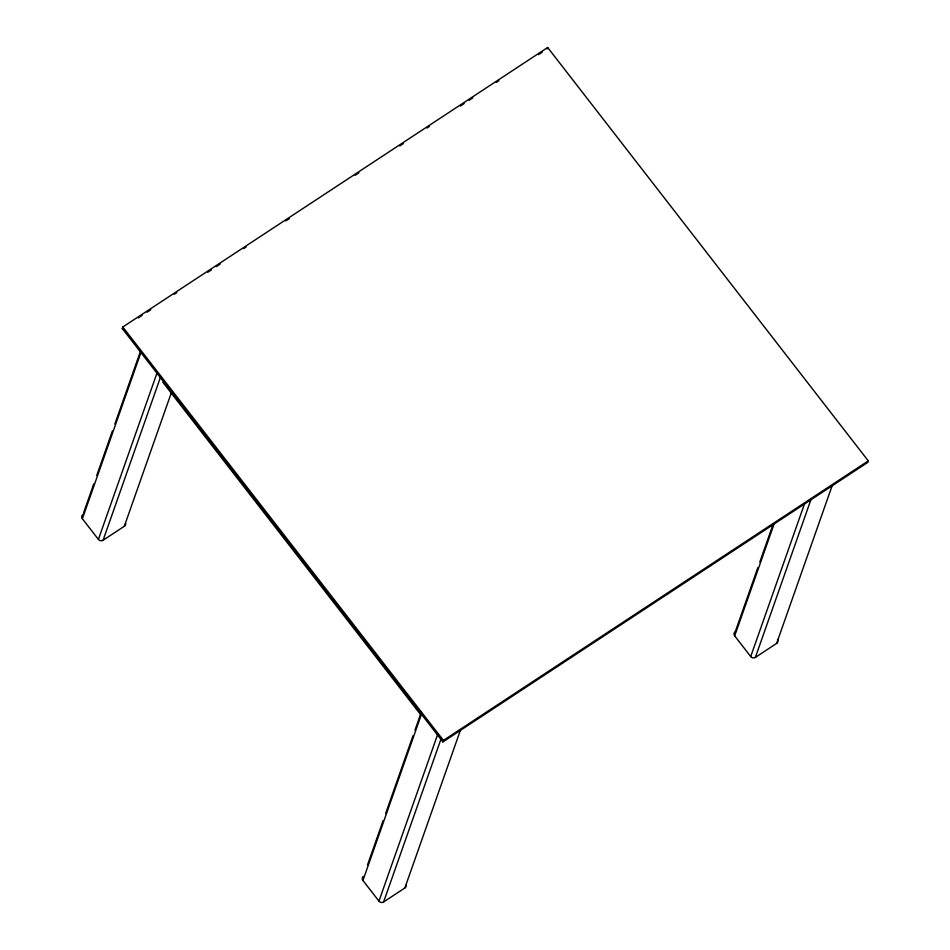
<?xml version="1.0" encoding="UTF-8"?>
<svg xmlns="http://www.w3.org/2000/svg" width="950" height="950" viewBox="0 0 950 950"><rect width="100%" height="100%" fill="white"/><g stroke="black" fill="none" stroke-linecap="round" stroke-linejoin="round"><path stroke-width="1.43" d="M122.277 328.498L122.799 327.014L547.663 47.5L868.288 460.892L867.766 462.377L442.902 741.903L122.277 328.498L126.124 332.049M83.529 513.024L93.801 483.835M96.734 475.499L112.397 431.027M114.843 424.068L140.303 351.797M125.531 523.07A3.361 3.087 19.4 0 1 124.319 526.276L103.075 540.253A3.361 3.087 19.4 0 1 98.408 539.41L82.377 518.747L141.111 351.963M98.408 539.41L157.142 372.626M103.075 540.253L160.823 376.247M124.319 526.276L171.309 392.849M547.141 48.984L547.663 47.5M367.496 865.011L383.159 820.539M385.605 813.592L413.012 735.751M414.972 730.194L421.337 712.132M406.161 885.186A3.361 3.087 19.4 0 1 404.854 887.989L383.61 901.966A3.361 3.087 19.4 0 1 378.955 901.134L362.924 880.46L421.657 713.676M378.955 901.134L437.689 734.35M383.61 901.966L441.37 737.972M442.902 741.903L443.424 740.418L868.288 460.892M404.854 887.989L460.655 729.553M735.336 631.56L757.851 567.625M759.81 562.056L773.027 524.531M831.927 486.364L776.625 643.411L755.381 657.388A3.361 3.087 19.4 0 1 750.714 656.557L734.682 635.883L774.333 523.308M750.714 656.557L804.555 503.666M755.381 657.388L811.169 498.952M138.379 317.906L142.096 315.459M147.048 312.206L150.765 309.759M174.301 294.274L176.783 292.647M207.741 272.27L211.458 269.824M216.422 266.57L220.127 264.124M243.663 248.639L246.145 247.012M285.784 220.934L289.501 218.488M355.146 175.299L358.863 172.852M399.748 145.956L403.453 143.509M426.989 128.036L429.471 126.397M460.441 106.032L464.158 103.586M469.11 100.32L472.827 97.874M496.363 82.401L498.833 80.762M538.472 54.684L542.189 52.238M122.799 327.014L443.424 740.418M162.818 382.197L420.589 714.566M82.377 518.747A3.361 3.087 19.4 0 1 83.03 514.413M362.924 880.46A3.361 3.087 19.4 0 1 363.244 876.387M777.516 639.433A3.361 3.087 19.4 0 1 776.625 643.411M734.682 635.883A3.361 3.087 19.4 0 1 734.718 632.094"/></g></svg>
